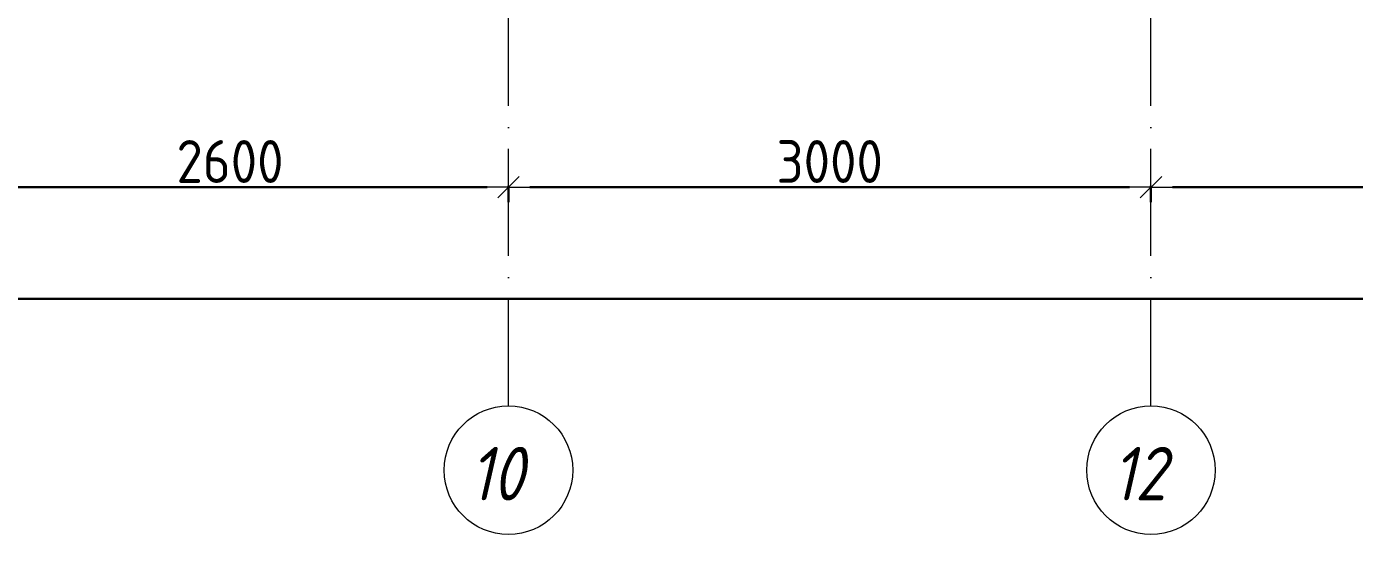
# Model space of a CAD drawing. Header units: millimetres. Extents: x -12989 to 629078, y -109036 to 555275.
# Drawn here: x 7080 to 13280, y -109036 to -106665 of the extents above; entities that cross this region are included whole.
import ezdxf

# ---------------------------------------------------------------- set-up
doc = ezdxf.new("R2010")
doc.units = ezdxf.units.MM
doc.linetypes.add('50_200_ШТРИХ_1Т_ш5_п1_п1_', pattern=[700, 500, -100, 0, -100])
for name, color, linetype, lineweight in [('4 -стяжа', 7, 'Continuous', 30), ('Оси', 7, 'Continuous', 9), ('Оси-1', 7, 'Continuous', 20), ('Оси-2', 7, '50_200_ШТРИХ_1Т_ш5_п1_п1_', 9), ('Размеры', 7, 'Continuous', 15)]:
    doc.layers.add(name, color=color, linetype=linetype, lineweight=lineweight)
doc.layers.get('4 -стяжа').off()
doc.styles.add('ISOCPEUR_I_1', font='isocpeui.ttf', dxfattribs={"width": 0.85, "height": 2.5})
doc.styles.add('СПДС', font='isocpeur.ttf', dxfattribs={"width": 0.9})
doc.dimstyles.new('Размера А3', dxfattribs={"dimtxt": 200, "dimasz": 100, "dimexe": 70, "dimexo": 100, "dimgap": 20, "dimtad": 1, "dimdec": 0, "dimrnd": 10, "dimzin": 0, "dimdsep": 46, "dimtxsty": 'СПДС', "dimblk": 'ARROWHEAD_6', "dimcen": 1, "dimclrd": 256, "dimclre": 256, "dimclrt": 256, "dimazin": 0, "dimtfac": 1, "dimtdec": 0, "dimtmove": 2, "dimatfit": 3, "dimfxl": 1, "dimtolj": 1, "dimtzin": 0, "dimarcsym": 0})

# ---------------------------------------------------------------- blocks, each defined once
blk = doc.blocks.new('Ось сетки - Круг_Ø6_00__ISO-2_5_0_9K_-16731441-АИ2_02_План отделки стен 2-го этажа _Часть 2_')
at = {"layer": 'Оси-1'}
blk.add_circle((0, 0), 3, dxfattribs=at)
blk = doc.blocks.new('ARROWHEAD_6')
at = {"color": 0, "linetype": 'Continuous'}
for p, q in [((0, 0), (-1, 0)), ((-0.5, -0.5), (0.5, 0.5))]:
    blk.add_line(p, q, dxfattribs=at)
blk = doc.blocks.new('*D714')
at = {"layer": 'Defpoints', "color": 0, "transparency": 16777216}
for p in [(6729.9, -107309.1), (9329.9, -107309.1), (9329.9, -107415.1)]:
    blk.add_point(p, dxfattribs=at)
at = {"layer": 'Размеры', "lineweight": -2, "transparency": 16777216}
for p, q in [((6729.9, -107409.1), (6729.9, -107485.1)), ((6829.9, -107415.1), (9229.9, -107415.1)), ((9329.9, -107409.1), (9329.9, -107485.1))]:
    blk.add_line(p, q, dxfattribs=at)
at = {"layer": 'Размеры', "lineweight": -2, "transparency": 16777216, "xscale": 100, "yscale": 100, "zscale": 100, "rotation": 180}
blk.add_blockref('ARROWHEAD_6', (6729.9, -107415.1), dxfattribs=at)
at = {"layer": 'Размеры', "lineweight": -2, "transparency": 16777216, "xscale": 100, "yscale": 100, "zscale": 100}
blk.add_blockref('ARROWHEAD_6', (9329.9, -107415.1), dxfattribs=at)
at = {"layer": 'Размеры', "transparency": 16777216, "insert": (8029.9, -107295.1), "char_height": 200, "width": 2.488, "attachment_point": 5, "style": 'СПДС'}
blk.add_mtext('\\A1;2600', dxfattribs=at)
blk = doc.blocks.new('*D715')
at = {"layer": 'Defpoints', "color": 0, "transparency": 16777216}
for p in [(9329.9, -107309.1), (12329.9, -107309.1), (12329.9, -107415.1)]:
    blk.add_point(p, dxfattribs=at)
at = {"layer": 'Размеры', "lineweight": -2, "transparency": 16777216}
for p, q in [((9329.9, -107409.1), (9329.9, -107485.1)), ((9429.9, -107415.1), (12229.9, -107415.1)), ((12329.9, -107409.1), (12329.9, -107485.1))]:
    blk.add_line(p, q, dxfattribs=at)
at = {"layer": 'Размеры', "lineweight": -2, "transparency": 16777216, "xscale": 100, "yscale": 100, "zscale": 100, "rotation": 180}
blk.add_blockref('ARROWHEAD_6', (9329.9, -107415.1), dxfattribs=at)
at = {"layer": 'Размеры', "lineweight": -2, "transparency": 16777216, "xscale": 100, "yscale": 100, "zscale": 100}
blk.add_blockref('ARROWHEAD_6', (12329.9, -107415.1), dxfattribs=at)
at = {"layer": 'Размеры', "transparency": 16777216, "insert": (10829.9, -107295.1), "char_height": 200, "width": 2.488, "attachment_point": 5, "style": 'СПДС'}
blk.add_mtext('\\A1;3000', dxfattribs=at)
blk = doc.blocks.new('*D716')
at = {"layer": 'Defpoints', "color": 0, "transparency": 16777216}
for p in [(12329.9, -107309.1), (15729.9, -107309.1), (15729.9, -107415.1)]:
    blk.add_point(p, dxfattribs=at)
at = {"layer": 'Размеры', "lineweight": -2, "transparency": 16777216}
for p, q in [((12329.9, -107409.1), (12329.9, -107485.1)), ((12429.9, -107415.1), (15629.9, -107415.1)), ((15729.9, -107409.1), (15729.9, -107485.1))]:
    blk.add_line(p, q, dxfattribs=at)
at = {"layer": 'Размеры', "lineweight": -2, "transparency": 16777216, "xscale": 100, "yscale": 100, "zscale": 100, "rotation": 180}
blk.add_blockref('ARROWHEAD_6', (12329.9, -107415.1), dxfattribs=at)
at = {"layer": 'Размеры', "lineweight": -2, "transparency": 16777216, "xscale": 100, "yscale": 100, "zscale": 100}
blk.add_blockref('ARROWHEAD_6', (15729.9, -107415.1), dxfattribs=at)
at = {"layer": 'Размеры', "transparency": 16777216, "insert": (14029.9, -107295.1), "char_height": 200, "width": 2.564, "attachment_point": 5, "style": 'СПДС'}
blk.add_mtext('\\A1;3400', dxfattribs=at)
blk = doc.blocks.new('*D740')
at = {"layer": 'Defpoints', "color": 0, "transparency": 16777216}
for p in [(-10070.1, -107830.3), (93429.9, -107830.3), (93429.9, -107936.4)]:
    blk.add_point(p, dxfattribs=at)
at = {"layer": 'Размеры', "lineweight": -2, "transparency": 16777216}
for p, q in [((-10070.1, -107930.3), (-10070.1, -108006.4)), ((-9970.1, -107936.4), (93329.9, -107936.4)), ((93429.9, -107930.3), (93429.9, -108006.4))]:
    blk.add_line(p, q, dxfattribs=at)
at = {"layer": 'Размеры', "lineweight": -2, "transparency": 16777216, "xscale": 100, "yscale": 100, "zscale": 100, "rotation": 180}
blk.add_blockref('ARROWHEAD_6', (-10070.1, -107936.4), dxfattribs=at)
at = {"layer": 'Размеры', "lineweight": -2, "transparency": 16777216, "xscale": 100, "yscale": 100, "zscale": 100}
blk.add_blockref('ARROWHEAD_6', (93429.9, -107936.4), dxfattribs=at)
at = {"layer": 'Размеры', "transparency": 16777216, "insert": (41679.9, -107816.4), "char_height": 200, "width": 3.544, "attachment_point": 5, "style": 'СПДС'}
blk.add_mtext('\\A1;103500', dxfattribs=at)
blk = doc.blocks.new('ось2эт')
at = {"layer": 'Оси-2'}
for p, q in [((9329.9, -108435.9), (9329.9, -54635.1)), ((12329.9, -108435.9), (12329.9, -54635.1))]:
    blk.add_line(p, q, dxfattribs=at)
at = {"layer": 'Оси-1', "xscale": 99.99999999999993, "yscale": 99.99999999999993, "zscale": 99.99999999999993}
for p in [(9329.9, -108735.9), (12329.9, -108735.9)]:
    blk.add_blockref('Ось сетки - Круг_Ø6_00__ISO-2_5_0_9K_-16731441-АИ2_02_План отделки стен 2-го этажа _Часть 2_', p, dxfattribs=at)
at = {"layer": 'Оси', "char_height": 250, "width": 346.329, "attachment_point": 1, "style": 'ISOCPEUR_I_1'}
for s, insert in [('10', (9148.9, -108627.2)), ('12', (12148.9, -108627.2))]:
    blk.add_mtext(s, dxfattribs=dict(at, insert=insert))
at = {"layer": 'Размеры'}
for base, p1, p2, picture, middle in [((9329.9, -107415.1), (6729.9, -107309.1), (9329.9, -107309.1), '*D714', (8029.9, -107295.1)), ((12329.9, -107415.1), (9329.9, -107309.1), (12329.9, -107309.1), '*D715', (10829.9, -107295.1)), ((15729.9, -107415.1), (12329.9, -107309.1), (15729.9, -107309.1), '*D716', (14029.9, -107295.1)), ((93429.9, -107936.4), (-10070.1, -107830.3), (93429.9, -107830.3), '*D740', (41679.9, -107816.4))]:
    dim = blk.add_linear_dim(base=base, p1=p1, p2=p2, dimstyle='Размера А3', dxfattribs=at)
    dim.commit()
    dim.dimension.update_dxf_attribs({"geometry": picture, "text_midpoint": middle})

msp = doc.modelspace()

# ---------------------------------------------------------------- block references
at = {"layer": '4 -стяжа'}
msp.add_blockref('ось2эт', (0, 0), dxfattribs=at)

doc.saveas('drawing.dxf')
